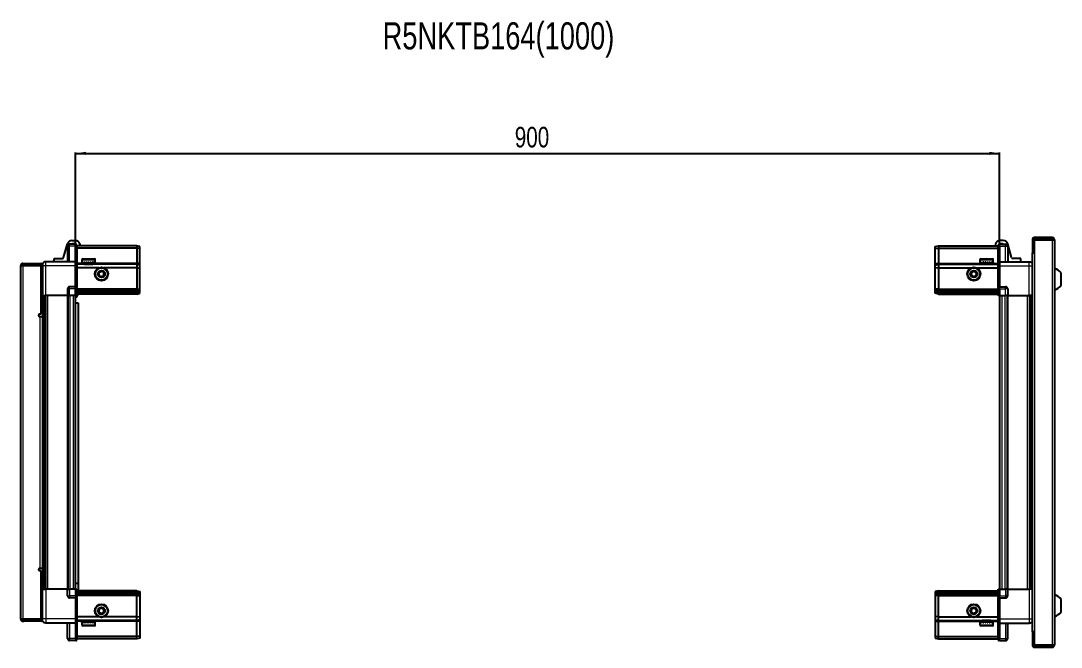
# Model space of a CAD drawing. Header units: millimetres. Extents: x 1132 to 6027, y -42 to 1858.
# Drawn here: x 3139 to 4152, y 1248 to 1858 of the extents above; entities that cross this region are included whole.
import ezdxf

# ---------------------------------------------------------------- set-up
doc = ezdxf.new("R2010")
doc.units = ezdxf.units.MM
doc.layers.add('FORMAT', color=7, linetype='Continuous')
doc.styles.add('SLDTEXTSTYLE0', font='TXT', dxfattribs={"width": 0.75})
doc.dimstyles.new('SLDDIMSTYLE0', dxfattribs={"dimtxt": 20, "dimasz": 10, "dimexe": 0, "dimexo": 0.0625, "dimgap": 5, "dimtad": 2, "dimdec": 1, "dimrnd": 1e-09, "dimzin": 12, "dimdsep": 46, "dimtxsty": 'SLDTEXTSTYLE0', "dimsah": 1, "dimcen": 0.09, "dimadec": 0, "dimazin": 3, "dimtfac": 1, "dimtofl": 0, "dimtmove": 0, "dimatfit": 3, "dimfxl": 0, "dimfrac": 2, "dimtolj": 1, "dimtzin": 12, "dimarcsym": 0})

# ---------------------------------------------------------------- blocks, each defined once
blk = doc.blocks.new('_D_5')
at = {"layer": 'FORMAT'}
for p, q in [((3192.1, 1590.1), (3192.1, 1729.6)), ((3192.1, 1728.6), (4092.1, 1728.6)), ((4092.1, 1590.1), (4092.1, 1729.6))]:
    blk.add_line(p, q, dxfattribs=at)
for points in [[(3192.1, 1728.6), (3202.1, 1727.1), (3202.1, 1730.1)], [(4092.1, 1728.6), (4082.1, 1730.1), (4082.1, 1727.1)]]:
    blk.add_solid(points, dxfattribs=at)
at = {"layer": 'FORMAT', "insert": (3619.9, 1754.4), "char_height": 20, "attachment_point": 1, "style": 'SLDTEXTSTYLE0'}
blk.add_mtext('900', dxfattribs=at)

msp = doc.modelspace()

# ---------------------------------------------------------------- linework, layer by layer
at = {"color": 7, "linetype": 'Continuous', "lineweight": 25}
for p, q in [((3188.57, 1643.6), (3191.8, 1643.6)), ((4095.64, 1643.6), (4092.42, 1643.6)), ((4123.96, 1644.5), (4123.96, 1632.1)), ((4125.46, 1644.5), (4125.46, 1632.1)), ((4125.96, 1631.6), (4125.96, 1644.5)), ((4125.96, 1644.5), (4143.36, 1644.5)), ((4143.36, 1646.6), (4126.06, 1646.6)), ((4143.36, 1645.1), (4126.06, 1645.1)), ((4143.36, 1645.1), (4143.36, 1646.6)), ((4143.36, 1644.5), (4145.46, 1644.5)), ((4145.46, 1644.5), (4145.46, 1249.7)), ((3180.48, 1627.19), (3184.25, 1640.34)), ((3184.26, 1638.1), (3184.26, 1623.1)), ((3192.26, 1640.1), (3186.26, 1640.1)), ((3192.26, 1640.1), (3192.59, 1640.1)), ((3192.26, 1640.1), (3192.26, 1638.1)), ((3192.26, 1623.3), (3192.26, 1638.1)), ((3192.26, 1623.3), (3192.26, 1638.1)), ((3193.46, 1639.6), (3192.59, 1640.1)), ((3193.46, 1638.1), (3193.46, 1639.6)), ((3251.76, 1638.6), (3193.46, 1638.6)), ((3193.46, 1638.1), (3193.46, 1623.3)), ((3251.76, 1636.1), (3193.46, 1636.1)), ((3196.12, 1640.34), (3196.62, 1638.6)), ((3251.76, 1638.6), (3251.76, 1636.1)), ((3254.76, 1637.8), (3251.76, 1638.6)), ((3251.76, 1636.1), (3251.76, 1621.6)), ((3254.76, 1635.95), (3251.76, 1636.1)), ((3254.76, 1635.95), (3254.76, 1637.8)), ((3254.76, 1621.6), (3254.76, 1635.95)), ((4029.46, 1637.8), (4032.46, 1638.6)), ((4029.46, 1635.95), (4029.46, 1637.8)), ((4029.46, 1635.95), (4032.46, 1636.1)), ((4029.46, 1621.6), (4029.46, 1635.95)), ((4032.46, 1638.6), (4032.46, 1636.1)), ((4032.46, 1638.6), (4090.76, 1638.6)), ((4032.46, 1636.1), (4032.46, 1621.6)), ((4032.46, 1636.1), (4090.76, 1636.1)), ((4088.09, 1640.34), (4087.59, 1638.6)), ((4091.62, 1640.1), (4090.76, 1639.6)), ((4090.76, 1639.6), (4090.76, 1638.1)), ((4090.76, 1623.3), (4090.76, 1638.1)), ((4091.96, 1640.1), (4091.62, 1640.1)), ((4091.96, 1638.1), (4091.96, 1640.1)), ((4091.96, 1640.1), (4097.96, 1640.1)), ((4091.96, 1638.1), (4091.96, 1623.3)), ((4099.96, 1638.1), (4099.96, 1623.1)), ((4103.74, 1627.19), (4099.97, 1640.34)), ((4123.86, 1631.6), (4123.86, 1262.6)), ((4123.86, 1631.6), (4125.96, 1631.6)), ((4123.96, 1632.1), (4125.46, 1632.1)), ((3140.86, 1619.85), (3140.86, 1621.35)), ((3140.86, 1621.35), (3141.76, 1621.35)), ((3141.76, 1619.85), (3141.76, 1621.35)), ((3141.76, 1621.35), (3158.26, 1621.35)), ((3158.26, 1619.85), (3158.26, 1621.35)), ((3192.26, 1623.1), (3163.26, 1623.1)), ((3171.31, 1623.1), (3171.31, 1626.1)), ((3171.31, 1626.1), (3179.03, 1626.1)), ((3192.26, 1623.1), (3192.26, 1623.3)), ((3192.26, 1623.1), (3193.46, 1623.1)), ((3192.26, 1619.1), (3192.26, 1623.1)), ((3193.46, 1623.3), (3193.46, 1623.1)), ((3193.46, 1623.1), (3193.46, 1619.1)), ((3198.26, 1625), (3198.26, 1622.6)), ((3198.26, 1622.6), (3198.26, 1622.1)), ((3198.26, 1622.1), (3198.39, 1622.1)), ((3198.58, 1622.6), (3198.39, 1622.6)), ((3198.39, 1622.6), (3198.39, 1622.1)), ((3198.39, 1622.1), (3198.58, 1622.1)), ((3198.58, 1622.6), (3198.58, 1622.1)), ((3198.58, 1622.1), (3199.11, 1622.1)), ((3199.06, 1625.8), (3206.23, 1625.8)), ((3199.51, 1622.6), (3199.11, 1622.6)), ((3199.11, 1622.6), (3199.11, 1622.1)), ((3199.11, 1622.1), (3199.51, 1622.1)), ((3199.51, 1622.6), (3199.51, 1622.1)), ((3199.51, 1622.1), (3200.38, 1622.1)), ((3200.36, 1622.1), (3200.36, 1622)), ((3200.36, 1622), (3209.16, 1622)), ((3200.95, 1622.6), (3200.38, 1622.6)), ((3200.38, 1622.6), (3200.38, 1622.1)), ((3200.38, 1622.1), (3200.95, 1622.1)), ((3200.76, 1621.6), (3201.45, 1621.12)), ((3200.76, 1621.6), (3205.79, 1621.6)), ((3200.95, 1622.6), (3200.95, 1622.1)), ((3200.95, 1622.1), (3202.08, 1622.1)), ((3202.77, 1622.6), (3202.08, 1622.6)), ((3202.08, 1622.6), (3202.08, 1622.1)), ((3202.08, 1622.1), (3202.77, 1622.1)), ((3202.77, 1622.6), (3202.77, 1622.1)), ((3202.77, 1622.1), (3204.04, 1622.1)), ((3204.78, 1622.6), (3204.04, 1622.6)), ((3204.04, 1622.6), (3204.04, 1622.1)), ((3204.04, 1622.1), (3204.27, 1622.1)), ((3204.27, 1622.6), (3204.27, 1622.1)), ((3204.77, 1622.6), (3204.77, 1622.1)), ((3204.77, 1622.1), (3204.78, 1622.1)), ((3204.78, 1622.6), (3204.78, 1622.1)), ((3204.78, 1622.1), (3206.07, 1622.1)), ((3205.79, 1621.6), (3208.76, 1621.6)), ((3206.79, 1622.6), (3206.07, 1622.6)), ((3206.07, 1622.6), (3206.07, 1622.1)), ((3206.13, 1622.6), (3206.13, 1622.1)), ((3206.13, 1622.1), (3206.79, 1622.1)), ((3206.23, 1625.8), (3210.46, 1625.8)), ((3206.79, 1622.6), (3206.79, 1622.1)), ((3206.79, 1622.1), (3207.97, 1622.1)), ((3208.59, 1622.6), (3207.97, 1622.6)), ((3207.97, 1622.6), (3207.97, 1622.1)), ((3207.97, 1622.1), (3208.59, 1622.1)), ((3208.07, 1621.12), (3208.76, 1621.6)), ((3208.59, 1622.6), (3208.59, 1622.1)), ((3208.59, 1622.1), (3209.56, 1622.1)), ((3209.16, 1622), (3209.16, 1622.1)), ((3210.03, 1622.6), (3209.56, 1622.6)), ((3209.56, 1622.6), (3209.56, 1622.1)), ((3209.56, 1622.1), (3210.03, 1622.1)), ((3210.03, 1622.6), (3210.03, 1622.1)), ((3210.03, 1622.1), (3210.68, 1622.1)), ((3210.95, 1622.6), (3210.68, 1622.6)), ((3210.68, 1622.6), (3210.68, 1622.1)), ((3210.68, 1622.1), (3210.95, 1622.1)), ((3210.95, 1622.6), (3210.95, 1622.1)), ((3210.95, 1622.1), (3211.22, 1622.1)), ((3211.26, 1622.6), (3211.22, 1622.6)), ((3211.22, 1622.6), (3211.22, 1622.1)), ((3211.22, 1622.1), (3211.26, 1622.1)), ((3211.26, 1622.6), (3211.26, 1625)), ((3211.26, 1622.6), (3211.26, 1622.1)), ((3251.76, 1621.6), (3251.76, 1620.6)), ((3254.76, 1619.8), (3254.76, 1621.6)), ((4029.46, 1619.8), (4029.46, 1621.6)), ((4032.46, 1621.6), (4032.46, 1620.6)), ((4072.96, 1625), (4072.96, 1622.1)), ((4072.96, 1622.1), (4072.99, 1622.1)), ((4073.11, 1622.6), (4072.99, 1622.6)), ((4072.99, 1622.6), (4072.99, 1622.1)), ((4072.99, 1622.1), (4073.11, 1622.1)), ((4073.11, 1622.6), (4073.11, 1622.1)), ((4073.11, 1622.1), (4073.52, 1622.1)), ((4073.86, 1622.6), (4073.52, 1622.6)), ((4073.52, 1622.6), (4073.52, 1622.1)), ((4073.52, 1622.1), (4073.86, 1622.1)), ((4073.76, 1625.8), (4085.16, 1625.8)), ((4073.86, 1622.6), (4073.86, 1622.1)), ((4073.86, 1622.1), (4074.64, 1622.1)), ((4075.16, 1622.6), (4074.64, 1622.6)), ((4074.64, 1622.6), (4074.64, 1622.1)), ((4074.64, 1622.1), (4075.16, 1622.1)), ((4075.06, 1622.1), (4075.06, 1622)), ((4075.06, 1622), (4083.86, 1622)), ((4075.16, 1622.6), (4075.16, 1622.1)), ((4075.16, 1622.1), (4076.22, 1622.1)), ((4075.46, 1621.6), (4076.15, 1621.12)), ((4075.46, 1621.6), (4083.46, 1621.6)), ((4076.88, 1622.6), (4076.22, 1622.6)), ((4076.22, 1622.6), (4076.22, 1622.1)), ((4076.22, 1622.1), (4076.88, 1622.1)), ((4076.88, 1622.6), (4076.88, 1622.1)), ((4076.88, 1622.1), (4078.12, 1622.1)), ((4078.85, 1622.6), (4078.12, 1622.6)), ((4078.12, 1622.6), (4078.12, 1622.1)), ((4078.12, 1622.1), (4078.55, 1622.1)), ((4078.55, 1622.6), (4078.55, 1622.1)), ((4078.85, 1622.6), (4078.85, 1622.1)), ((4078.85, 1622.1), (4080.15, 1622.1)), ((4080.88, 1622.6), (4080.15, 1622.6)), ((4080.15, 1622.6), (4080.15, 1622.1)), ((4080.42, 1622.6), (4080.42, 1622.1)), ((4080.42, 1622.1), (4080.88, 1622.1)), ((4080.88, 1622.6), (4080.88, 1622.1)), ((4080.88, 1622.1), (4082.11, 1622.1)), ((4082.77, 1622.6), (4082.11, 1622.6)), ((4082.11, 1622.6), (4082.11, 1622.1)), ((4082.11, 1622.1), (4082.77, 1622.1)), ((4082.77, 1622.6), (4082.77, 1622.1)), ((4082.77, 1622.1), (4083.82, 1622.1)), ((4082.77, 1621.12), (4083.46, 1621.6)), ((4084.34, 1622.6), (4083.82, 1622.6)), ((4083.82, 1622.6), (4083.82, 1622.1)), ((4083.82, 1622.1), (4084.34, 1622.1)), ((4083.86, 1622), (4083.86, 1622.1)), ((4084.34, 1622.6), (4084.34, 1622.1)), ((4084.34, 1622.1), (4085.09, 1622.1)), ((4085.42, 1622.6), (4085.09, 1622.6)), ((4085.09, 1622.6), (4085.09, 1622.1)), ((4085.09, 1622.1), (4085.42, 1622.1)), ((4085.42, 1622.6), (4085.42, 1622.1)), ((4085.42, 1622.1), (4085.82, 1622.1)), ((4085.93, 1622.6), (4085.82, 1622.6)), ((4085.82, 1622.6), (4085.82, 1622.1)), ((4085.82, 1622.1), (4085.93, 1622.1)), ((4085.93, 1622.6), (4085.93, 1622.1)), ((4085.93, 1622.1), (4085.96, 1622.1)), ((4085.96, 1622.1), (4085.96, 1625)), ((4090.76, 1623.1), (4090.76, 1623.3)), ((4091.96, 1623.1), (4090.76, 1623.1)), ((4090.76, 1619.1), (4090.76, 1623.1)), ((4091.96, 1623.3), (4091.96, 1623.1)), ((4091.96, 1623.1), (4091.96, 1619.1)), ((4091.96, 1623.1), (4120.96, 1623.1)), ((4112.91, 1626.1), (4105.18, 1626.1)), ((4112.91, 1623.1), (4112.91, 1626.1)), ((3140.26, 1619.25), (3138.76, 1619.25)), ((3138.76, 1618.75), (3138.76, 1619.25)), ((3138.76, 1275.45), (3138.76, 1618.75)), ((3140.86, 1619.85), (3141.76, 1619.85)), ((3140.86, 1619.35), (3158.26, 1619.35)), ((3141.76, 1619.85), (3158.26, 1619.85)), ((3159.76, 1619.35), (3158.26, 1619.35)), ((3158.26, 1619.35), (3158.26, 1571.85)), ((3159.76, 1619.1), (3159.76, 1590.1)), ((3192.26, 1598.8), (3192.26, 1619.1)), ((3251.76, 1620.6), (3193.46, 1620.6)), ((3193.46, 1619.1), (3193.46, 1598.8)), ((3214.76, 1617.1), (3193.46, 1617.1)), ((3201.45, 1621.12), (3200.76, 1620.64)), ((3200.76, 1620.64), (3200.76, 1620.6)), ((3200.76, 1620.64), (3205.79, 1620.64)), ((3201.45, 1621.12), (3205.61, 1621.12)), ((3205.61, 1621.12), (3208.07, 1621.12)), ((3205.79, 1620.64), (3208.76, 1620.64)), ((3208.76, 1620.64), (3208.07, 1621.12)), ((3208.76, 1620.6), (3208.76, 1620.64)), ((3251.76, 1617.1), (3219.76, 1617.1)), ((3251.76, 1620.6), (3251.76, 1617.1)), ((3254.76, 1619.8), (3251.76, 1620.6)), ((3251.76, 1617.1), (3251.76, 1596.6)), ((3251.76, 1617.1), (3254.76, 1616.77)), ((3254.76, 1616.77), (3254.76, 1619.8)), ((3254.76, 1596.6), (3254.76, 1616.77)), ((4029.46, 1619.8), (4032.46, 1620.6)), ((4029.46, 1616.77), (4029.46, 1619.8)), ((4032.46, 1617.1), (4029.46, 1616.77)), ((4029.46, 1596.6), (4029.46, 1616.77)), ((4032.46, 1620.6), (4032.46, 1617.1)), ((4032.46, 1620.6), (4090.76, 1620.6)), ((4032.46, 1617.1), (4032.46, 1596.6)), ((4032.46, 1617.1), (4064.46, 1617.1)), ((4069.46, 1617.1), (4090.76, 1617.1)), ((4076.15, 1621.12), (4075.46, 1620.64)), ((4075.46, 1620.64), (4075.46, 1620.6)), ((4075.46, 1620.64), (4083.46, 1620.64)), ((4076.15, 1621.12), (4082.77, 1621.12)), ((4083.46, 1620.64), (4082.77, 1621.12)), ((4083.46, 1620.6), (4083.46, 1620.64)), ((4090.76, 1598.8), (4090.76, 1619.1)), ((4091.96, 1619.1), (4091.96, 1598.8)), ((4152.06, 1600.1), (4152.06, 1612.1)), ((3158.26, 1592.85), (3159.76, 1592.85)), ((3184.26, 1596.6), (3184.26, 1590.1)), ((3192.26, 1598.6), (3186.26, 1598.6)), ((3192.26, 1598.6), (3192.26, 1598.8)), ((3192.26, 1598.6), (3192.26, 1596.6)), ((3192.26, 1598.6), (3193.46, 1598.6)), ((3192.26, 1590.1), (3192.26, 1596.6)), ((3192.26, 1590.1), (3192.26, 1596.6)), ((3192.59, 1590.1), (3192.59, 1596.6)), ((3193.46, 1598.8), (3193.46, 1598.6)), ((3193.46, 1597.93), (3193.46, 1598.6)), ((3193.46, 1597.93), (3193.46, 1590.1)), ((3251.76, 1595.6), (3193.46, 1595.6)), ((3251.76, 1594.6), (3193.46, 1594.6)), ((3251.76, 1593.1), (3193.46, 1593.1)), ((3251.76, 1591.6), (3193.46, 1591.6)), ((3251.76, 1596.6), (3251.76, 1595.6)), ((3251.76, 1595.6), (3251.76, 1594.6)), ((3251.76, 1595.6), (3254.76, 1594.8)), ((3251.76, 1594.6), (3251.76, 1593.1)), ((3251.76, 1594.6), (3254.76, 1594.06)), ((3251.76, 1593.1), (3254.76, 1593.56)), ((3251.76, 1593.1), (3251.76, 1591.6)), ((3251.76, 1591.6), (3254.76, 1592.41)), ((3254.76, 1594.8), (3254.76, 1596.6)), ((3254.76, 1594.06), (3254.76, 1594.8)), ((3254.76, 1593.56), (3254.76, 1594.06)), ((3254.76, 1592.41), (3254.76, 1593.56)), ((4029.46, 1594.8), (4029.46, 1596.6)), ((4032.46, 1595.6), (4029.46, 1594.8)), ((4029.46, 1594.06), (4029.46, 1594.8)), ((4032.46, 1594.6), (4029.46, 1594.06)), ((4029.46, 1593.56), (4029.46, 1594.06)), ((4029.46, 1592.41), (4029.46, 1593.56)), ((4032.46, 1593.1), (4029.46, 1593.56)), ((4032.46, 1591.6), (4029.46, 1592.41)), ((4032.46, 1596.6), (4032.46, 1595.6)), ((4032.46, 1595.6), (4032.46, 1594.6)), ((4032.46, 1595.6), (4090.76, 1595.6)), ((4032.46, 1594.6), (4032.46, 1593.1)), ((4032.46, 1594.6), (4090.76, 1594.6)), ((4032.46, 1593.1), (4090.76, 1593.1)), ((4032.46, 1593.1), (4032.46, 1591.6)), ((4032.46, 1591.6), (4090.76, 1591.6)), ((4090.76, 1598.6), (4090.76, 1598.8)), ((4091.96, 1598.6), (4090.76, 1598.6)), ((4090.76, 1598.6), (4090.76, 1597.93)), ((4090.76, 1590.1), (4090.76, 1597.93)), ((4091.62, 1596.6), (4091.62, 1590.1)), ((4091.96, 1598.8), (4091.96, 1598.6)), ((4091.96, 1596.6), (4091.96, 1598.6)), ((4091.96, 1598.6), (4097.96, 1598.6)), ((4091.96, 1596.6), (4091.96, 1598.6)), ((4091.96, 1596.6), (4091.96, 1590.1)), ((4099.96, 1596.6), (4099.96, 1590.1)), ((3159.76, 1590.1), (3158.26, 1590.1)), ((3160.41, 1304.1), (3160.41, 1590.1)), ((3162.2, 1590.1), (3162.2, 1304.1)), ((3162.23, 1590.1), (3162.23, 1304.1)), ((3184.26, 1590.1), (3163.26, 1590.1)), ((3184.26, 1590.1), (3186.26, 1590.1)), ((3184.91, 1304.1), (3184.91, 1590.1)), ((3192.26, 1590.1), (3186.26, 1590.1)), ((3192.11, 1304.1), (3192.11, 1590.1)), ((3192.11, 1583.1), (3194.61, 1583.1)), ((3192.26, 1590.1), (3192.59, 1590.1)), ((3192.26, 1590.1), (3192.26, 1590.1)), ((3193.46, 1590.1), (3192.59, 1590.1)), ((3192.59, 1590.1), (3192.59, 1590.1)), ((3194.61, 1583.1), (3194.61, 1309.6)), ((4091.62, 1590.1), (4090.76, 1590.1)), ((4091.96, 1590.1), (4091.62, 1590.1)), ((4091.96, 1590.1), (4097.96, 1590.1)), ((4092.11, 1590.1), (4092.11, 1304.1)), ((4099.96, 1590.1), (4097.96, 1590.1)), ((4099.31, 1590.1), (4099.31, 1304.1)), ((4099.96, 1590.1), (4120.96, 1590.1)), ((4121.98, 1304.1), (4121.98, 1590.1)), ((4122.02, 1304.1), (4122.02, 1590.1)), ((4123.81, 1590.1), (4123.81, 1304.1)), ((3158.26, 1571.85), (3156.91, 1571.85)), ((3156.91, 1569.85), (3157.66, 1569.85)), ((3157.66, 1569.85), (3159.76, 1569.85)), ((3159.76, 1569.85), (3159.76, 1324.35)), ((3157.66, 1324.35), (3156.91, 1324.35)), ((3156.91, 1322.35), (3158.26, 1322.35)), ((3159.76, 1324.35), (3157.66, 1324.35)), ((3158.26, 1322.35), (3158.26, 1274.85)), ((3194.61, 1309.6), (3192.11, 1309.6)), ((3194.61, 1309.6), (3194.61, 1302.6)), ((3159.76, 1304.1), (3158.26, 1304.1)), ((3159.76, 1301.35), (3158.26, 1301.35)), ((3159.76, 1275.1), (3159.76, 1304.1)), ((3184.26, 1304.1), (3163.26, 1304.1)), ((3184.26, 1297.6), (3184.26, 1304.1)), ((3184.26, 1304.1), (3186.26, 1304.1)), ((3192.26, 1304.1), (3186.26, 1304.1)), ((3192.26, 1297.6), (3192.26, 1304.1)), ((3192.26, 1304.1), (3192.59, 1304.1)), ((3192.26, 1297.6), (3192.26, 1295.6)), ((3192.26, 1297.6), (3192.26, 1295.6)), ((3192.59, 1297.6), (3192.59, 1304.1)), ((3192.59, 1304.1), (3193.46, 1304.1)), ((3193.46, 1304.1), (3193.46, 1296.28)), ((3251.76, 1302.6), (3193.46, 1302.6)), ((3251.76, 1301.1), (3193.46, 1301.1)), ((3251.76, 1299.6), (3193.46, 1299.6)), ((3251.76, 1298.6), (3193.46, 1298.6)), ((3251.76, 1301.1), (3251.76, 1302.6)), ((3251.76, 1302.6), (3254.76, 1301.8)), ((3251.76, 1299.6), (3251.76, 1301.1)), ((3251.76, 1301.1), (3254.76, 1300.65)), ((3251.76, 1299.6), (3254.76, 1300.15)), ((3251.76, 1298.6), (3251.76, 1299.6)), ((3251.76, 1298.6), (3254.76, 1299.41)), ((3251.76, 1297.6), (3251.76, 1298.6)), ((3251.76, 1277.1), (3251.76, 1297.6)), ((3254.76, 1301.8), (3254.76, 1300.65)), ((3254.76, 1300.65), (3254.76, 1300.15)), ((3254.76, 1300.15), (3254.76, 1299.41)), ((3254.76, 1299.41), (3254.76, 1297.6)), ((3254.76, 1297.6), (3254.76, 1277.44)), ((4032.46, 1302.6), (4029.46, 1301.8)), ((4029.46, 1301.8), (4029.46, 1300.65)), ((4032.46, 1301.1), (4029.46, 1300.65)), ((4029.46, 1300.65), (4029.46, 1300.15)), ((4032.46, 1299.6), (4029.46, 1300.15)), ((4029.46, 1300.15), (4029.46, 1299.41)), ((4032.46, 1298.6), (4029.46, 1299.41)), ((4029.46, 1299.41), (4029.46, 1297.6)), ((4029.46, 1297.6), (4029.46, 1277.44)), ((4032.46, 1301.1), (4032.46, 1302.6)), ((4032.46, 1302.6), (4090.76, 1302.6)), ((4032.46, 1299.6), (4032.46, 1301.1)), ((4032.46, 1301.1), (4090.76, 1301.1)), ((4032.46, 1299.6), (4090.76, 1299.6)), ((4032.46, 1298.6), (4032.46, 1299.6)), ((4032.46, 1298.6), (4090.76, 1298.6)), ((4032.46, 1297.6), (4032.46, 1298.6)), ((4032.46, 1277.1), (4032.46, 1297.6)), ((4090.76, 1296.28), (4090.76, 1304.1)), ((4090.76, 1304.1), (4091.62, 1304.1)), ((4091.62, 1304.1), (4091.62, 1304.1)), ((4091.62, 1304.1), (4091.62, 1297.6)), ((4091.96, 1304.1), (4091.62, 1304.1)), ((4091.96, 1304.1), (4091.96, 1297.6)), ((4091.96, 1304.1), (4091.96, 1304.1)), ((4091.96, 1304.1), (4097.96, 1304.1)), ((4091.96, 1304.1), (4091.96, 1297.6)), ((4091.96, 1295.6), (4091.96, 1297.6)), ((4099.96, 1304.1), (4097.96, 1304.1)), ((4099.96, 1297.6), (4099.96, 1304.1)), ((4099.96, 1304.1), (4120.96, 1304.1)), ((3192.26, 1295.6), (3186.26, 1295.6)), ((3192.26, 1295.6), (3193.46, 1295.6)), ((3192.26, 1295.4), (3192.26, 1295.6)), ((3192.26, 1275.1), (3192.26, 1295.4)), ((3193.46, 1295.6), (3193.46, 1296.28)), ((3193.46, 1295.6), (3193.46, 1295.4)), ((3193.46, 1295.4), (3193.46, 1275.1)), ((4090.76, 1296.28), (4090.76, 1295.6)), ((4091.96, 1295.6), (4090.76, 1295.6)), ((4090.76, 1295.4), (4090.76, 1295.6)), ((4090.76, 1275.1), (4090.76, 1295.4)), ((4091.96, 1295.6), (4091.96, 1295.4)), ((4091.96, 1295.6), (4097.96, 1295.6)), ((4091.96, 1295.4), (4091.96, 1275.1)), ((4152.06, 1282.1), (4152.06, 1294.1)), ((3214.76, 1277.1), (3193.46, 1277.1)), ((3251.76, 1277.1), (3219.76, 1277.1)), ((3251.76, 1277.1), (3254.76, 1277.44)), ((3251.76, 1273.6), (3251.76, 1277.1)), ((3254.76, 1277.44), (3254.76, 1274.41)), ((4032.46, 1277.1), (4029.46, 1277.44)), ((4029.46, 1277.44), (4029.46, 1274.41)), ((4032.46, 1277.1), (4064.46, 1277.1)), ((4032.46, 1273.6), (4032.46, 1277.1)), ((4069.46, 1277.1), (4090.76, 1277.1)), ((3138.76, 1274.95), (3138.76, 1275.45)), ((3140.26, 1274.95), (3138.76, 1274.95)), ((3158.26, 1274.85), (3140.86, 1274.85)), ((3140.86, 1274.35), (3140.86, 1272.85)), ((3140.86, 1274.35), (3141.76, 1274.35)), ((3140.86, 1272.85), (3141.76, 1272.85)), ((3158.26, 1274.35), (3141.76, 1274.35)), ((3141.76, 1274.35), (3141.76, 1272.85)), ((3158.26, 1272.85), (3141.76, 1272.85)), ((3158.26, 1274.85), (3159.76, 1274.85)), ((3158.26, 1274.35), (3158.26, 1272.85)), ((3192.26, 1271.1), (3163.26, 1271.1)), ((3184.26, 1256.1), (3184.26, 1271.1)), ((3192.26, 1271.1), (3192.26, 1275.1)), ((3192.26, 1271.1), (3193.46, 1271.1)), ((3192.26, 1270.9), (3192.26, 1271.1)), ((3192.26, 1256.1), (3192.26, 1270.9)), ((3193.46, 1275.1), (3193.46, 1271.1)), ((3251.76, 1273.6), (3193.46, 1273.6)), ((3193.46, 1271.1), (3193.46, 1270.9)), ((3193.46, 1270.9), (3193.46, 1256.1)), ((3198.26, 1272.1), (3198.26, 1269.2)), ((3198.35, 1272.1), (3198.26, 1272.1)), ((3198.35, 1271.6), (3198.35, 1272.1)), ((3198.52, 1272.1), (3198.35, 1272.1)), ((3198.35, 1271.6), (3198.52, 1271.6)), ((3198.52, 1271.6), (3198.52, 1272.1)), ((3199.01, 1272.1), (3198.52, 1272.1)), ((3199.01, 1271.6), (3199.01, 1272.1)), ((3199.39, 1272.1), (3199.01, 1272.1)), ((3199.01, 1271.6), (3199.39, 1271.6)), ((3199.21, 1268.4), (3199.06, 1268.4)), ((3210.46, 1268.4), (3199.21, 1268.4)), ((3199.39, 1271.6), (3199.39, 1272.1)), ((3200.23, 1272.1), (3199.39, 1272.1)), ((3200.23, 1271.6), (3200.23, 1272.1)), ((3200.79, 1272.1), (3200.23, 1272.1)), ((3200.23, 1271.6), (3200.79, 1271.6)), ((3200.36, 1272.2), (3200.36, 1272.1)), ((3205.76, 1272.2), (3200.36, 1272.2)), ((3200.76, 1273.6), (3200.76, 1273.57)), ((3200.76, 1273.57), (3201.45, 1273.09)), ((3200.86, 1273.57), (3200.76, 1273.57)), ((3201.45, 1273.09), (3200.76, 1272.6)), ((3200.86, 1272.6), (3200.76, 1272.6)), ((3200.79, 1271.6), (3200.79, 1272.1)), ((3201.89, 1272.1), (3200.79, 1272.1)), ((3208.76, 1273.57), (3200.86, 1273.57)), ((3208.76, 1272.6), (3200.86, 1272.6)), ((3201.53, 1273.09), (3201.45, 1273.09)), ((3208.07, 1273.09), (3201.53, 1273.09)), ((3201.89, 1271.6), (3201.89, 1272.1)), ((3202.57, 1272.1), (3201.89, 1272.1)), ((3201.89, 1271.6), (3202.57, 1271.6)), ((3202.57, 1271.6), (3202.57, 1272.1)), ((3203.84, 1272.1), (3202.57, 1272.1)), ((3203.84, 1271.6), (3203.84, 1272.1)), ((3204.13, 1272.1), (3203.84, 1272.1)), ((3203.84, 1271.6), (3204.57, 1271.6)), ((3204.13, 1271.6), (3204.13, 1272.1)), ((3204.57, 1271.6), (3204.57, 1272.1)), ((3205.87, 1272.1), (3204.57, 1272.1)), ((3209.16, 1272.2), (3205.76, 1272.2)), ((3205.87, 1271.6), (3205.87, 1272.1)), ((3205.87, 1271.6), (3206.59, 1271.6)), ((3206, 1271.6), (3206, 1272.1)), ((3206.59, 1272.1), (3206, 1272.1)), ((3206.59, 1271.6), (3206.59, 1272.1)), ((3207.79, 1272.1), (3206.59, 1272.1)), ((3207.79, 1271.6), (3207.79, 1272.1)), ((3208.43, 1272.1), (3207.79, 1272.1)), ((3207.79, 1271.6), (3208.43, 1271.6)), ((3208.07, 1273.09), (3208.76, 1273.57)), ((3208.76, 1272.6), (3208.07, 1273.09)), ((3208.43, 1271.6), (3208.43, 1272.1)), ((3209.42, 1272.1), (3208.43, 1272.1)), ((3208.76, 1273.57), (3208.76, 1273.6)), ((3209.16, 1272.1), (3209.16, 1272.2)), ((3209.42, 1271.6), (3209.42, 1272.1)), ((3209.9, 1272.1), (3209.42, 1272.1)), ((3209.42, 1271.6), (3209.9, 1271.6)), ((3209.9, 1271.6), (3209.9, 1272.1)), ((3210.59, 1272.1), (3209.9, 1272.1)), ((3210.59, 1271.6), (3210.59, 1272.1)), ((3210.88, 1272.1), (3210.59, 1272.1)), ((3210.59, 1271.6), (3210.88, 1271.6)), ((3210.88, 1271.6), (3210.88, 1272.1)), ((3211.19, 1272.1), (3210.88, 1272.1)), ((3211.19, 1271.6), (3211.19, 1272.1)), ((3211.25, 1272.1), (3211.19, 1272.1)), ((3211.19, 1271.6), (3211.25, 1271.6)), ((3211.25, 1271.6), (3211.25, 1272.1)), ((3211.26, 1272.1), (3211.25, 1272.1)), ((3211.26, 1269.2), (3211.26, 1272.1)), ((3254.76, 1274.41), (3251.76, 1273.6)), ((3251.76, 1272.6), (3251.76, 1273.6)), ((3251.76, 1258.1), (3251.76, 1272.6)), ((3254.76, 1274.41), (3254.76, 1272.6)), ((3254.76, 1272.6), (3254.76, 1258.26)), ((4029.46, 1274.41), (4032.46, 1273.6)), ((4029.46, 1274.41), (4029.46, 1272.6)), ((4029.46, 1272.6), (4029.46, 1258.26)), ((4032.46, 1273.6), (4090.76, 1273.6)), ((4032.46, 1272.6), (4032.46, 1273.6)), ((4032.46, 1258.1), (4032.46, 1272.6)), ((4072.96, 1272.1), (4072.96, 1269.2)), ((4072.98, 1272.1), (4072.96, 1272.1)), ((4072.98, 1271.6), (4072.98, 1272.1)), ((4073.07, 1272.1), (4072.98, 1272.1)), ((4072.98, 1271.6), (4073.07, 1271.6)), ((4073.07, 1271.6), (4073.07, 1272.1)), ((4073.45, 1272.1), (4073.07, 1272.1)), ((4073.45, 1271.6), (4073.45, 1272.1)), ((4073.76, 1272.1), (4073.45, 1272.1)), ((4073.45, 1271.6), (4073.76, 1271.6)), ((4073.76, 1271.6), (4073.76, 1272.1)), ((4074.5, 1272.1), (4073.76, 1272.1)), ((4085.16, 1268.4), (4073.76, 1268.4)), ((4074.5, 1271.6), (4074.5, 1272.1)), ((4075.01, 1272.1), (4074.5, 1272.1)), ((4074.5, 1271.6), (4075.01, 1271.6)), ((4075.01, 1271.6), (4075.01, 1272.1)), ((4076.05, 1272.1), (4075.01, 1272.1)), ((4075.06, 1272.2), (4075.06, 1272.1)), ((4083.86, 1272.2), (4075.06, 1272.2)), ((4075.46, 1273.6), (4075.46, 1273.57)), ((4075.46, 1273.57), (4076.15, 1273.09)), ((4083.46, 1273.57), (4075.46, 1273.57)), ((4076.15, 1273.09), (4075.46, 1272.6)), ((4083.46, 1272.6), (4075.46, 1272.6)), ((4076.05, 1271.6), (4076.05, 1272.1)), ((4076.7, 1272.1), (4076.05, 1272.1)), ((4076.05, 1271.6), (4076.7, 1271.6)), ((4082.77, 1273.09), (4076.15, 1273.09)), ((4076.7, 1271.6), (4076.7, 1272.1)), ((4077.92, 1272.1), (4076.7, 1272.1)), ((4077.92, 1271.6), (4077.92, 1272.1)), ((4078.42, 1272.1), (4077.92, 1272.1)), ((4077.92, 1271.6), (4078.65, 1271.6)), ((4078.42, 1271.6), (4078.42, 1272.1)), ((4078.65, 1271.6), (4078.65, 1272.1)), ((4079.95, 1272.1), (4078.65, 1272.1)), ((4079.95, 1271.6), (4079.95, 1272.1)), ((4079.95, 1271.6), (4080.68, 1271.6)), ((4080.29, 1271.6), (4080.29, 1272.1)), ((4080.68, 1272.1), (4080.29, 1272.1)), ((4080.68, 1271.6), (4080.68, 1272.1)), ((4081.93, 1272.1), (4080.68, 1272.1)), ((4081.93, 1271.6), (4081.93, 1272.1)), ((4082.59, 1272.1), (4081.93, 1272.1)), ((4081.93, 1271.6), (4082.59, 1271.6)), ((4082.59, 1271.6), (4082.59, 1272.1)), ((4083.67, 1272.1), (4082.59, 1272.1)), ((4082.77, 1273.09), (4083.46, 1273.57)), ((4083.46, 1272.6), (4082.77, 1273.09)), ((4083.46, 1273.57), (4083.46, 1273.6)), ((4083.67, 1271.6), (4083.67, 1272.1)), ((4084.2, 1272.1), (4083.67, 1272.1)), ((4083.67, 1271.6), (4084.2, 1271.6)), ((4083.86, 1272.1), (4083.86, 1272.2)), ((4084.2, 1271.6), (4084.2, 1272.1)), ((4084.99, 1272.1), (4084.2, 1272.1)), ((4084.99, 1271.6), (4084.99, 1272.1)), ((4085.34, 1272.1), (4084.99, 1272.1)), ((4084.99, 1271.6), (4085.34, 1271.6)), ((4085.34, 1271.6), (4085.34, 1272.1)), ((4085.77, 1272.1), (4085.34, 1272.1)), ((4085.77, 1271.6), (4085.77, 1272.1)), ((4085.91, 1272.1), (4085.77, 1272.1)), ((4085.77, 1271.6), (4085.91, 1271.6)), ((4085.91, 1271.6), (4085.91, 1272.1)), ((4085.96, 1272.1), (4085.91, 1272.1)), ((4085.96, 1269.2), (4085.96, 1272.1)), ((4090.76, 1271.1), (4090.76, 1275.1)), ((4091.96, 1271.1), (4090.76, 1271.1)), ((4090.76, 1270.9), (4090.76, 1271.1)), ((4090.76, 1256.1), (4090.76, 1270.9)), ((4091.96, 1275.1), (4091.96, 1271.1)), ((4091.96, 1271.1), (4091.96, 1270.9)), ((4091.96, 1271.1), (4120.96, 1271.1)), ((4091.96, 1270.9), (4091.96, 1256.1)), ((4091.96, 1270.9), (4091.96, 1256.1)), ((4099.96, 1256.1), (4099.96, 1271.1)), ((3251.76, 1258.1), (3193.46, 1258.1)), ((3254.76, 1258.26), (3251.76, 1258.1)), ((3251.76, 1255.6), (3251.76, 1258.1)), ((3254.76, 1258.26), (3254.76, 1256.41)), ((4029.46, 1258.26), (4032.46, 1258.1)), ((4029.46, 1258.26), (4029.46, 1256.41)), ((4032.46, 1258.1), (4090.76, 1258.1)), ((4032.46, 1255.6), (4032.46, 1258.1)), ((4125.96, 1262.6), (4123.86, 1262.6)), ((4123.96, 1262.1), (4125.46, 1262.1)), ((4123.96, 1262.1), (4123.96, 1249.7)), ((4125.46, 1262.1), (4125.46, 1249.7)), ((4125.96, 1249.7), (4125.96, 1262.6)), ((3192.26, 1254.1), (3186.26, 1254.1)), ((3192.26, 1256.1), (3192.26, 1254.1)), ((3192.26, 1254.1), (3192.59, 1254.1)), ((3192.26, 1254.1), (3192.26, 1254.1)), ((3192.26, 1254.1), (3192.59, 1254.1)), ((3192.59, 1254.1), (3193.46, 1254.6)), ((3192.59, 1254.1), (3193.46, 1254.6)), ((3193.46, 1254.6), (3193.46, 1256.1)), ((3251.76, 1255.6), (3193.46, 1255.6)), ((3254.76, 1256.41), (3251.76, 1255.6)), ((4029.46, 1256.41), (4032.46, 1255.6)), ((4032.46, 1255.6), (4090.76, 1255.6)), ((4090.76, 1256.1), (4090.76, 1254.6)), ((4090.76, 1254.6), (4091.62, 1254.1)), ((4091.96, 1254.1), (4091.62, 1254.1)), ((4091.96, 1254.1), (4091.96, 1256.1)), ((4091.96, 1254.1), (4097.96, 1254.1)), ((4143.36, 1249.7), (4125.96, 1249.7)), ((4126.06, 1249.1), (4143.36, 1249.1)), ((4126.06, 1247.6), (4143.36, 1247.6)), ((4145.46, 1249.7), (4143.36, 1249.7)), ((4143.36, 1249.1), (4143.36, 1247.6))]:
    msp.add_line(p, q, dxfattribs=at)
at = {"color": 8, "linetype": 'Continuous', "lineweight": 18}
for p, q in [((4125.46, 1644.5), (4123.96, 1644.5)), ((4126.06, 1645.1), (4126.06, 1646.6)), ((4143.36, 1644.5), (4143.36, 1249.7)), ((3186.26, 1638.1), (3184.26, 1638.1)), ((3186.26, 1638.1), (3186.26, 1640.1)), ((3186.26, 1623.1), (3186.26, 1638.1)), ((3192.26, 1638.1), (3186.26, 1638.1)), ((3192.26, 1638.1), (3193.46, 1638.1)), ((4091.96, 1638.1), (4090.76, 1638.1)), ((4091.96, 1638.1), (4097.96, 1638.1)), ((4097.96, 1638.1), (4097.96, 1640.1)), ((4097.96, 1638.1), (4099.96, 1638.1)), ((4097.96, 1623.1), (4097.96, 1638.1)), ((4125.96, 1631.6), (4125.96, 1262.6)), ((3192.26, 1623.3), (3193.46, 1623.3)), ((3200.76, 1621.6), (3193.46, 1621.6)), ((3198.26, 1625), (3206.43, 1625)), ((3206.43, 1625), (3211.26, 1625)), ((3251.76, 1621.6), (3208.76, 1621.6)), ((3254.76, 1621.6), (3251.76, 1621.6)), ((4029.46, 1621.6), (4032.46, 1621.6)), ((4032.46, 1621.6), (4075.46, 1621.6)), ((4072.96, 1625), (4085.96, 1625)), ((4083.46, 1621.6), (4090.76, 1621.6)), ((4090.76, 1623.3), (4091.96, 1623.3)), ((3140.86, 1619.35), (3140.86, 1274.85)), ((3163.26, 1590.1), (3163.26, 1619.1)), ((3192.26, 1619.1), (3163.26, 1619.1)), ((3192.26, 1619.1), (3193.46, 1619.1)), ((4091.96, 1619.1), (4090.76, 1619.1)), ((4091.96, 1619.1), (4120.96, 1619.1)), ((4120.96, 1590.1), (4120.96, 1619.1)), ((3184.26, 1596.6), (3186.26, 1596.6)), ((3186.26, 1596.6), (3186.26, 1598.6)), ((3186.26, 1590.1), (3186.26, 1596.6)), ((3192.26, 1596.6), (3186.26, 1596.6)), ((3192.26, 1598.8), (3193.46, 1598.8)), ((3192.26, 1596.6), (3192.59, 1596.6)), ((3251.76, 1596.6), (3193.46, 1596.6)), ((3251.76, 1596.6), (3254.76, 1596.6)), ((4032.46, 1596.6), (4029.46, 1596.6)), ((4032.46, 1596.6), (4090.76, 1596.6)), ((4090.76, 1598.8), (4091.96, 1598.8)), ((4091.96, 1596.6), (4091.62, 1596.6)), ((4091.96, 1596.6), (4097.96, 1596.6)), ((4097.96, 1596.6), (4097.96, 1598.6)), ((4097.96, 1590.1), (4097.96, 1596.6)), ((4099.96, 1596.6), (4097.96, 1596.6)), ((3159.76, 1569.85), (3159.76, 1590.1)), ((3160.99, 1590.1), (3160.99, 1304.1)), ((3163.44, 1304.1), (3163.44, 1590.1)), ((3164.85, 1590.1), (3164.85, 1304.1)), ((3184.26, 1304.1), (3184.26, 1590.1)), ((3186.91, 1304.1), (3186.91, 1590.1)), ((3190.11, 1304.1), (3190.11, 1590.1)), ((3192.26, 1590.1), (3192.59, 1590.1)), ((4094.11, 1590.1), (4094.11, 1304.1)), ((4097.31, 1590.1), (4097.31, 1304.1)), ((4099.96, 1590.1), (4099.96, 1304.1)), ((4119.36, 1304.1), (4119.36, 1590.1)), ((4120.77, 1590.1), (4120.77, 1304.1)), ((4123.22, 1304.1), (4123.22, 1590.1)), ((3157.66, 1324.35), (3157.66, 1569.85)), ((3159.76, 1304.1), (3159.76, 1324.35)), ((3163.26, 1304.1), (3163.26, 1275.1)), ((3184.26, 1297.6), (3186.26, 1297.6)), ((3186.26, 1304.1), (3186.26, 1297.6)), ((3186.26, 1297.6), (3186.26, 1295.6)), ((3192.26, 1297.6), (3186.26, 1297.6)), ((3192.26, 1297.6), (3192.59, 1297.6)), ((3251.76, 1297.6), (3193.46, 1297.6)), ((3251.76, 1297.6), (3254.76, 1297.6)), ((4032.46, 1297.6), (4029.46, 1297.6)), ((4032.46, 1297.6), (4090.76, 1297.6)), ((4091.96, 1304.1), (4091.62, 1304.1)), ((4091.96, 1297.6), (4091.62, 1297.6)), ((4091.96, 1297.6), (4097.96, 1297.6)), ((4097.96, 1304.1), (4097.96, 1297.6)), ((4099.96, 1297.6), (4097.96, 1297.6)), ((4097.96, 1297.6), (4097.96, 1295.6)), ((4120.96, 1304.1), (4120.96, 1275.1)), ((3193.46, 1295.4), (3192.26, 1295.4)), ((4091.96, 1295.4), (4090.76, 1295.4)), ((3192.26, 1275.1), (3163.26, 1275.1)), ((3186.26, 1271.1), (3186.26, 1256.1)), ((3192.26, 1275.1), (3193.46, 1275.1)), ((3193.46, 1270.9), (3192.26, 1270.9)), ((3200.76, 1272.6), (3193.46, 1272.6)), ((3198.43, 1269.2), (3198.26, 1269.2)), ((3211.26, 1269.2), (3198.43, 1269.2)), ((3251.76, 1272.6), (3208.76, 1272.6)), ((3254.76, 1272.6), (3251.76, 1272.6)), ((4029.46, 1272.6), (4032.46, 1272.6)), ((4032.46, 1272.6), (4075.46, 1272.6)), ((4085.96, 1269.2), (4072.96, 1269.2)), ((4083.46, 1272.6), (4090.76, 1272.6)), ((4091.96, 1275.1), (4090.76, 1275.1)), ((4091.96, 1270.9), (4090.76, 1270.9)), ((4091.96, 1275.1), (4120.96, 1275.1)), ((4097.96, 1271.1), (4097.96, 1256.1)), ((3186.26, 1256.1), (3184.26, 1256.1)), ((3186.26, 1256.1), (3186.26, 1254.1)), ((3192.26, 1256.1), (3186.26, 1256.1)), ((3192.26, 1256.1), (3193.46, 1256.1)), ((4091.96, 1256.1), (4090.76, 1256.1)), ((4091.96, 1256.1), (4097.96, 1256.1)), ((4097.96, 1256.1), (4099.96, 1256.1)), ((4097.96, 1256.1), (4097.96, 1254.1)), ((4125.46, 1249.7), (4123.96, 1249.7)), ((4126.06, 1249.1), (4126.06, 1247.6))]:
    msp.add_line(p, q, dxfattribs=at)
at = {"color": 7, "linetype": 'Continuous', "lineweight": 25}
for centre, radius in [((3217.26, 1611.1), 6.5), ((3217.26, 1611.1), 3.46), ((4066.96, 1611.1), 6.5), ((4066.96, 1611.1), 3.46), ((3217.26, 1283.1), 6.5), ((4066.96, 1283.1), 6.5), ((3217.26, 1283.1), 3.46), ((4066.96, 1283.1), 3.46)]:
    msp.add_circle(centre, radius, dxfattribs=at)
at = {"color": 8, "linetype": 'Continuous', "lineweight": 18}
for centre in [(3217.26, 1611.1), (4066.96, 1611.1), (3217.26, 1283.1), (4066.96, 1283.1)]:
    msp.add_circle(centre, 5.7, dxfattribs=at)
at = {"color": 7, "linetype": 'Continuous', "lineweight": 25}
for centre, radius, start, end in [((3188.57, 1639.1), 4.5, 90, 164), ((3191.8, 1639.1), 4.5, 16, 90), ((4092.42, 1639.1), 4.5, 90, 164), ((4095.64, 1639.1), 4.5, 16, 90), ((4126.06, 1644.5), 2.1, 90, 180), ((4126.06, 1644.5), 0.6, 90, 180), ((4143.36, 1644.5), 2.1, 0, 90), ((4143.36, 1644.5), 0.6, 0, 90), ((3186.26, 1638.1), 2, 90, 180), ((3190.21, 1638.7), 1.9, 47.4631, 132.5369), ((4094.01, 1638.7), 1.9, 47.4631, 132.5369), ((4097.96, 1638.1), 2, 0, 90), ((3158.16, 1619.25), 2.1, 32.2369, 87.2706), ((3179.03, 1627.6), 1.5, 270, 344), ((3199.06, 1625), 0.8, 90, 180), ((3200.36, 1621.6), 0.4, 0, 90), ((3209.16, 1621.6), 0.4, 90, 180), ((3210.46, 1625), 0.8, 0, 90), ((4073.76, 1625), 0.8, 90, 180), ((4075.06, 1621.6), 0.4, 0, 90), ((4083.86, 1621.6), 0.4, 90, 180), ((4085.16, 1625), 0.8, 0, 90), ((4105.18, 1627.6), 1.5, 196, 270), ((3140.76, 1618.85), 0.5, 90, 117.7907), ((3158.16, 1619.25), 0.6, 9.59407, 90), ((3217.26, 1611.1), 2.5, 161.00659, 221.00659), ((3217.26, 1611.1), 2.5, 101.00659, 161.00659), ((3217.26, 1611.1), 2.5, 41.00659, 101.00659), ((3217.26, 1611.1), 2.5, 341.00659, 41.00659), ((4066.96, 1611.1), 2.5, 120.74103, 180.74103), ((4066.96, 1611.1), 2.5, 60.74103, 120.74103), ((4066.96, 1611.1), 2.5, 0.74103, 60.74103), ((4142.43, 1605.08), 11.91, 36.1266, 75.29965), ((3217.26, 1611.1), 2.5, 221.00659, 281.00659), ((3217.26, 1611.1), 2.5, 281.00659, 341.00659), ((4066.96, 1611.1), 2.5, 180.74103, 240.74103), ((4066.96, 1611.1), 2.5, 240.74103, 300.74103), ((4066.96, 1611.1), 2.5, 300.74103, 0.74103), ((3186.26, 1596.6), 2, 90, 180), ((3189.61, 1592.75), 5, 300, 346.70293), ((4097.96, 1596.6), 2, 0, 90), ((4142.43, 1607.13), 11.91, 284.70035, 323.8734), ((3156.91, 1570.85), 1, 90, 270), ((3156.91, 1323.35), 1, 90, 270), ((3186.26, 1297.6), 2, 180, 270), ((4097.96, 1297.6), 2, 270, 0), ((4142.43, 1287.08), 11.91, 36.1266, 75.29965), ((3217.26, 1283.1), 2.5, 127.98423, 187.98423), ((3217.26, 1283.1), 2.5, 187.98423, 247.98423), ((3217.26, 1283.1), 2.5, 67.98423, 127.98423), ((3217.26, 1283.1), 2.5, 247.98423, 307.98423), ((3217.26, 1283.1), 2.5, 7.98423, 67.98423), ((3217.26, 1283.1), 2.5, 307.98423, 7.98423), ((4066.96, 1283.1), 2.5, 155.91157, 215.91157), ((4066.96, 1283.1), 2.5, 95.91157, 155.91157), ((4066.96, 1283.1), 2.5, 215.91157, 275.91157), ((4066.96, 1283.1), 2.5, 35.91157, 95.91157), ((4066.96, 1283.1), 2.5, 275.91157, 335.91157), ((4066.96, 1283.1), 2.5, 335.91157, 35.91157), ((4142.43, 1289.13), 11.91, 284.70035, 323.8734), ((3140.76, 1275.35), 0.5, 243.58436, 270), ((3158.16, 1274.95), 0.6, 270, 350.40593), ((3158.16, 1274.95), 2.1, 272.7294, 327.8305), ((3199.06, 1269.2), 0.8, 180, 270), ((3200.36, 1272.6), 0.4, 270, 360), ((3209.16, 1272.6), 0.4, 180, 270), ((3210.46, 1269.2), 0.8, 270, 360), ((4073.76, 1269.2), 0.8, 180, 270), ((4075.06, 1272.6), 0.4, 270, 0), ((4083.86, 1272.6), 0.4, 180, 270), ((4085.16, 1269.2), 0.8, 270, 0), ((3186.26, 1256.1), 2, 180, 270), ((4097.96, 1256.1), 2, 270, 0), ((4126.06, 1249.7), 2.1, 180, 270), ((4126.06, 1249.7), 0.6, 180, 270), ((4143.36, 1249.7), 0.6, 270, 0), ((4143.36, 1249.7), 2.1, 270, 0)]:
    msp.add_arc(centre, radius, start, end, dxfattribs=at)
for centre, start_param, end_param in [((3196.06, 1596.6), 2.4188584, 3.1415927), ((4088.16, 1596.6), 0, 0.7227342), ((3196.06, 1297.6), 3.1415927, 3.8643269), ((4088.16, 1297.6), 5.5604511, 6.2831853)]:
    msp.add_ellipse(centre, major_axis=(3.46, 0), ratio=0.5773503, start_param=start_param, end_param=end_param, dxfattribs=at)
for points, knots in [([(3140.86, 1621.35), (3140.6, 1621.33), (3140.11, 1621.28), (3139.47, 1620.88), (3139, 1620.32), (3138.78, 1619.75), (3138.76, 1619.38), (3138.76, 1619.25)], [0, 0, 0, 0, 0.2302553, 0.4485219, 0.6667858, 0.8850496, 1, 1, 1, 1]), ([(3163.26, 1623.1), (3162.82, 1623.06), (3162.14, 1622.99), (3161.32, 1622.55), (3160.76, 1622.1), (3160.31, 1621.54), (3159.88, 1620.72), (3159.8, 1620.04), (3159.76, 1619.6)], [0, 0, 0, 0, 0.23945684, 0.36836066, 0.5, 0.63163934, 0.76054316, 1, 1, 1, 1]), ([(4120.96, 1623.1), (4121.4, 1623.06), (4122.08, 1622.99), (4122.89, 1622.55), (4123.44, 1622.11), (4123.72, 1621.74), (4123.86, 1621.56)], [0, 0, 0, 0, 0.3842982, 0.5911726, 0.8024372, 1, 1, 1, 1]), ([(3138.76, 1618.75), (3138.78, 1618.8), (3138.84, 1618.89), (3139.23, 1619.02), (3139.79, 1619.15), (3140.37, 1619.27), (3140.73, 1619.33), (3140.86, 1619.35)], [0, 0, 0, 0, 0.2302553, 0.4485219, 0.6667858, 0.8850496, 1, 1, 1, 1]), ([(3159.76, 1619.6), (3159.76, 1619.6), (3159.76, 1619.58), (3159.76, 1619.47), (3159.76, 1619.3), (3159.76, 1619.17), (3159.76, 1619.1)], [0, 0, 0, 0, 0.2493943, 0.5003335, 0.7501667, 1, 1, 1, 1]), ([(3214.42, 1610.55), (3214.59, 1611.04), (3214.91, 1611.95), (3215.22, 1612.86), (3215.36, 1613.28)], [0, 0, 0, 0, 0.53468586, 1, 1, 1, 1]), ([(3215.36, 1613.28), (3215.87, 1613.38), (3216.82, 1613.57), (3217.76, 1613.75), (3218.2, 1613.83)], [0, 0, 0, 0, 0.5346859, 1, 1, 1, 1]), ([(3218.2, 1613.83), (3218.28, 1613.74), (3218.67, 1613.29), (3219.32, 1612.54), (3219.86, 1611.92), (3220.09, 1611.66)], [0, 0, 0, 0, 0.13312467, 0.63709944, 1, 1, 1, 1]), ([(3220.09, 1611.66), (3219.92, 1611.17), (3219.61, 1610.26), (3219.3, 1609.35), (3219.15, 1608.93)], [0, 0, 0, 0, 0.5346859, 1, 1, 1, 1]), ([(4064.44, 1612.52), (4064.88, 1612.78), (4065.71, 1613.27), (4066.54, 1613.76), (4066.92, 1613.99)], [0, 0, 0, 0, 0.5346859, 1, 1, 1, 1]), ([(4064.48, 1609.63), (4064.47, 1609.75), (4064.47, 1610.35), (4064.45, 1611.35), (4064.44, 1612.17), (4064.44, 1612.52)], [0, 0, 0, 0, 0.13312467, 0.63709944, 1, 1, 1, 1]), ([(4066.92, 1613.99), (4067.37, 1613.74), (4068.21, 1613.27), (4069.05, 1612.8), (4069.44, 1612.58)], [0, 0, 0, 0, 0.5346859, 1, 1, 1, 1]), ([(4069.44, 1612.58), (4069.44, 1612.24), (4069.45, 1611.41), (4069.47, 1610.42), (4069.47, 1609.82), (4069.48, 1609.69)], [0, 0, 0, 0, 0.36290056, 0.86687533, 1, 1, 1, 1]), ([(3216.32, 1608.37), (3216.09, 1608.63), (3215.55, 1609.26), (3214.9, 1610.01), (3214.51, 1610.46), (3214.42, 1610.55)], [0, 0, 0, 0, 0.3629006, 0.8668753, 1, 1, 1, 1]), ([(3219.15, 1608.93), (3218.65, 1608.83), (3217.7, 1608.64), (3216.76, 1608.46), (3216.32, 1608.37)], [0, 0, 0, 0, 0.5346859, 1, 1, 1, 1]), ([(4066.99, 1608.22), (4066.54, 1608.47), (4065.7, 1608.94), (4064.87, 1609.41), (4064.48, 1609.63)], [0, 0, 0, 0, 0.5346859, 1, 1, 1, 1]), ([(4069.48, 1609.69), (4069.03, 1609.43), (4068.2, 1608.94), (4067.38, 1608.45), (4066.99, 1608.22)], [0, 0, 0, 0, 0.53468586, 1, 1, 1, 1]), ([(3159.76, 1590.1), (3159.8, 1590.1), (3159.87, 1590.1), (3160.48, 1590.1), (3161.36, 1590.1), (3162.35, 1590.1), (3163, 1590.1), (3163.26, 1590.1)], [0, 0, 0, 0, 0.2146939, 0.4293877, 0.6440816, 0.8587754, 1, 1, 1, 1]), ([(4123.81, 1590.1), (4123.77, 1590.1), (4123.55, 1590.1), (4122.83, 1590.1), (4121.87, 1590.1), (4121.22, 1590.1), (4120.96, 1590.1)], [0, 0, 0, 0, 0.0717073, 0.4209791, 0.7702508, 1, 1, 1, 1]), ([(3159.76, 1304.1), (3159.8, 1304.1), (3159.87, 1304.1), (3160.48, 1304.1), (3161.36, 1304.1), (3162.35, 1304.1), (3163, 1304.1), (3163.26, 1304.1)], [0, 0, 0, 0, 0.21469386, 0.42938772, 0.64408158, 0.85877544, 1, 1, 1, 1]), ([(4123.81, 1304.1), (4123.77, 1304.1), (4123.55, 1304.1), (4122.83, 1304.1), (4121.87, 1304.1), (4121.22, 1304.1), (4120.96, 1304.1)], [0, 0, 0, 0, 0.0717073, 0.4209791, 0.7702508, 1, 1, 1, 1]), ([(3214.58, 1284.19), (3214.99, 1284.5), (3215.75, 1285.1), (3216.5, 1285.69), (3216.86, 1285.96)], [0, 0, 0, 0, 0.5346859, 1, 1, 1, 1]), ([(3214.98, 1281.33), (3214.96, 1281.45), (3214.88, 1282.04), (3214.74, 1283.03), (3214.63, 1283.85), (3214.58, 1284.19)], [0, 0, 0, 0, 0.1331247, 0.6370994, 1, 1, 1, 1]), ([(3217.66, 1280.25), (3217.18, 1280.44), (3216.29, 1280.8), (3215.4, 1281.16), (3214.98, 1281.33)], [0, 0, 0, 0, 0.5346859, 1, 1, 1, 1]), ([(3216.86, 1285.96), (3217.33, 1285.77), (3218.23, 1285.41), (3219.12, 1285.05), (3219.53, 1284.88)], [0, 0, 0, 0, 0.5346859, 1, 1, 1, 1]), ([(3219.93, 1282.02), (3219.53, 1281.7), (3218.77, 1281.11), (3218.01, 1280.52), (3217.66, 1280.25)], [0, 0, 0, 0, 0.5346859, 1, 1, 1, 1]), ([(3219.53, 1284.88), (3219.58, 1284.54), (3219.69, 1283.72), (3219.83, 1282.74), (3219.92, 1282.15), (3219.93, 1282.02)], [0, 0, 0, 0, 0.3629006, 0.8668753, 1, 1, 1, 1]), ([(4064.09, 1282.81), (4064.3, 1283.28), (4064.69, 1284.16), (4065.08, 1285.03), (4065.26, 1285.44)], [0, 0, 0, 0, 0.5346859, 1, 1, 1, 1]), ([(4065.78, 1280.47), (4065.48, 1280.89), (4064.91, 1281.67), (4064.35, 1282.45), (4064.09, 1282.81)], [0, 0, 0, 0, 0.5346859, 1, 1, 1, 1]), ([(4065.26, 1285.44), (4065.61, 1285.48), (4066.43, 1285.56), (4067.42, 1285.67), (4068.01, 1285.73), (4068.14, 1285.74)], [0, 0, 0, 0, 0.3629006, 0.8668753, 1, 1, 1, 1]), ([(4068.65, 1280.77), (4068.53, 1280.75), (4067.93, 1280.69), (4066.94, 1280.59), (4066.12, 1280.5), (4065.78, 1280.47)], [0, 0, 0, 0, 0.13312467, 0.63709944, 1, 1, 1, 1]), ([(4068.14, 1285.74), (4068.44, 1285.32), (4069, 1284.54), (4069.57, 1283.76), (4069.83, 1283.4)], [0, 0, 0, 0, 0.5346859, 1, 1, 1, 1]), ([(4069.83, 1283.4), (4069.62, 1282.93), (4069.22, 1282.05), (4068.83, 1281.17), (4068.65, 1280.77)], [0, 0, 0, 0, 0.5346859, 1, 1, 1, 1]), ([(3140.86, 1274.85), (3140.6, 1274.9), (3140.11, 1274.99), (3139.47, 1275.12), (3139, 1275.25), (3138.78, 1275.37), (3138.76, 1275.43), (3138.76, 1275.45)], [0, 0, 0, 0, 0.23025534, 0.4485219, 0.6667858, 0.88504963, 1, 1, 1, 1]), ([(3138.76, 1274.95), (3138.78, 1274.7), (3138.84, 1274.21), (3139.23, 1273.57), (3139.79, 1273.1), (3140.37, 1272.88), (3140.73, 1272.86), (3140.86, 1272.85)], [0, 0, 0, 0, 0.2302553, 0.4485219, 0.6667858, 0.8850496, 1, 1, 1, 1]), ([(3159.76, 1274.6), (3159.76, 1274.61), (3159.76, 1274.62), (3159.76, 1274.74), (3159.76, 1274.91), (3159.76, 1275.04), (3159.76, 1275.1)], [0, 0, 0, 0, 0.2493943, 0.5003335, 0.7501667, 1, 1, 1, 1]), ([(3163.26, 1271.1), (3162.82, 1271.15), (3162.14, 1271.22), (3161.32, 1271.66), (3160.76, 1272.11), (3160.31, 1272.67), (3159.88, 1273.49), (3159.8, 1274.16), (3159.76, 1274.6)], [0, 0, 0, 0, 0.2394568, 0.3683607, 0.5, 0.6316393, 0.7605432, 1, 1, 1, 1]), ([(4120.96, 1271.1), (4121.4, 1271.15), (4122.08, 1271.22), (4122.89, 1271.66), (4123.44, 1272.1), (4123.72, 1272.47), (4123.86, 1272.65)], [0, 0, 0, 0, 0.3842982, 0.5911726, 0.8024372, 1, 1, 1, 1])]:
    msp.add_open_spline(points, degree=3, knots=knots, dxfattribs=at)
at = {"color": 8, "linetype": 'Continuous', "lineweight": 18}
for points in [[(3163.26, 1619.1), (3163.26, 1619.63), (3163.26, 1620.68), (3163.26, 1622), (3163.26, 1622.92), (3163.26, 1623.04), (3163.26, 1623.1)], [(4120.96, 1619.1), (4120.96, 1619.63), (4120.96, 1620.68), (4120.96, 1622), (4120.96, 1622.92), (4120.96, 1623.04), (4120.96, 1623.1)], [(3163.26, 1275.1), (3163.26, 1274.58), (3163.26, 1273.53), (3163.26, 1272.21), (3163.26, 1271.28), (3163.26, 1271.16), (3163.26, 1271.1)], [(4120.96, 1275.1), (4120.96, 1274.58), (4120.96, 1273.53), (4120.96, 1272.21), (4120.96, 1271.28), (4120.96, 1271.16), (4120.96, 1271.1)]]:
    msp.add_open_spline(points, degree=3, dxfattribs=at)
at = {"color": 7, "linetype": 'Continuous', "lineweight": 25}
for points in [[(3140.86, 1619.85), (3140.78, 1619.85), (3140.62, 1619.83), (3140.42, 1619.69), (3140.28, 1619.49), (3140.27, 1619.33), (3140.26, 1619.25)], [(3140.26, 1274.95), (3140.27, 1274.88), (3140.28, 1274.72), (3140.42, 1274.52), (3140.62, 1274.38), (3140.78, 1274.36), (3140.86, 1274.35)]]:
    msp.add_open_spline(points, degree=3, dxfattribs=at)
at = {"color": 8, "linetype": 'Continuous', "lineweight": 18}
for points, knots in [([(3163.26, 1619.1), (3162.82, 1619.1), (3162.14, 1619.1), (3161.32, 1619.1), (3160.76, 1619.1), (3160.31, 1619.1), (3159.88, 1619.1), (3159.8, 1619.1), (3159.76, 1619.1)], [0, 0, 0, 0, 0.2394568, 0.3683607, 0.5, 0.6316393, 0.7605432, 1, 1, 1, 1]), ([(4120.96, 1619.1), (4121.4, 1619.1), (4122.08, 1619.1), (4122.89, 1619.1), (4123.44, 1619.1), (4123.72, 1619.1), (4123.86, 1619.1)], [0, 0, 0, 0, 0.3842982, 0.5911726, 0.8024372, 1, 1, 1, 1]), ([(3163.26, 1275.1), (3162.82, 1275.1), (3162.14, 1275.1), (3161.32, 1275.1), (3160.76, 1275.1), (3160.31, 1275.1), (3159.88, 1275.1), (3159.8, 1275.1), (3159.76, 1275.1)], [0, 0, 0, 0, 0.2394568, 0.3683607, 0.5, 0.6316393, 0.7605432, 1, 1, 1, 1]), ([(4120.96, 1275.1), (4121.4, 1275.1), (4122.08, 1275.1), (4122.89, 1275.1), (4123.44, 1275.1), (4123.72, 1275.1), (4123.86, 1275.1)], [0, 0, 0, 0, 0.3842982, 0.5911726, 0.8024372, 1, 1, 1, 1])]:
    msp.add_open_spline(points, degree=3, knots=knots, dxfattribs=at)

# ---------------------------------------------------------------- texts
at = {"layer": 'FORMAT', "insert": (3491.15, 1856.3), "char_height": 26.4583, "attachment_point": 1, "style": 'SLDTEXTSTYLE0'}
msp.add_mtext('R5NKTB164(1000)', dxfattribs=at)

# ---------------------------------------------------------------- dimensions: what is measured, and where the dimension line sits
at = {"layer": 'FORMAT'}
dim = msp.add_linear_dim(base=(4092.11, 1728.6), p1=(3192.11, 1590.1), p2=(4092.11, 1590.1), angle=0, dimstyle='SLDDIMSTYLE0', dxfattribs=at)
dim.commit()
dim.dimension.update_dxf_attribs({"geometry": '_D_5', "text_midpoint": (3642.11, 1728.6), "dimtype": 160})

doc.saveas('drawing.dxf')
